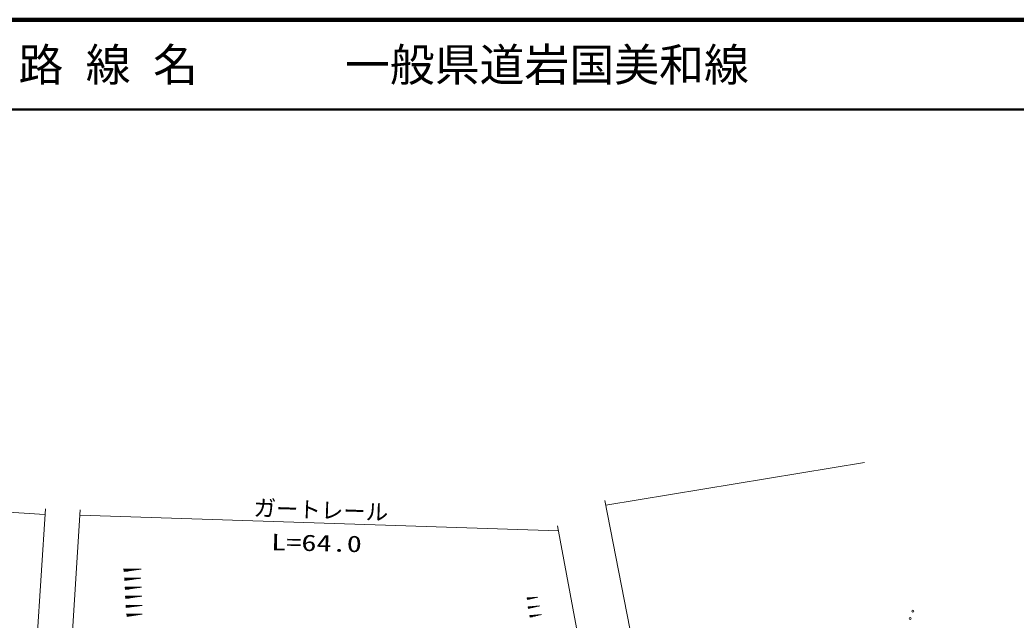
# Model space of a CAD drawing. Units: millimetres, scale not verified. Extents: x 34860 to 694227, y -100713 to 259287.
# Drawn here: x 194772 to 305718, y 192403 to 259287 of the extents above; entities that cross this region are included whole.
import ezdxf
from ezdxf.enums import TextEntityAlignment as Align

# ---------------------------------------------------------------- set-up
doc = ezdxf.new("R2010")
doc.units = ezdxf.units.MM
doc.header["$LTSCALE"] = 1000
for name, color, linetype, lineweight in [('M-TTL', 2, 'Continuous', 140), ('M-TTL-LINE', 7, 'Continuous', 50), ('S-BGD', 7, 'Continuous', 13), ('S-BGD-HTXT', 6, 'Continuous', 13)]:
    doc.layers.add(name, color=color, linetype=linetype, lineweight=lineweight)
doc.layers.add('M-TTL-TXT', color=7, linetype='Continuous')
doc.styles.add('ＭＳ ゴシック', font='')
doc.styles.get('ＭＳ ゴシック').set_extended_font_data('MS Gothic')

# ---------------------------------------------------------------- blocks, each defined once
blk = doc.blocks.new('BUHIN50')
at = {"color": 7, "linetype": 'Continuous', "lineweight": 13}
blk.add_circle((0, 0), 99.5, dxfattribs=at)
blk = doc.blocks.new('BUHIN165')
at = {"color": 7, "linetype": 'Continuous', "lineweight": 13}
for p, q in [((-381, 17), (-631, -21)), ((-627, -50), (-84, 33)), ((221, 60), (-624, -69)), ((-620, -95), (517, 79)), ((229, 9), (-616, -120)), ((-612, -146), (-69, -63)), ((-358, -134), (-608, -172))]:
    blk.add_line(p, q, dxfattribs=at)
blk.add_lwpolyline([(-627, -198), (643, 98), (-658, 1)], close=True, dxfattribs=at)
blk = doc.blocks.new('BUHIN183')
at = {"color": 7, "linetype": 'Continuous', "lineweight": 13}
for p, q in [((-494, 64), (-825, 41)), ((-822, 3), (-106, 52)), ((294, 54), (-821, -23)), ((-818, -56), (683, 47)), ((299, -13), (-816, -90)), ((-814, -124), (-97, -75)), ((-481, -135), (-811, -158))]:
    blk.add_line(p, q, dxfattribs=at)
blk.add_lwpolyline([(-839, -190), (848, 58), (-857, 73)], close=True, dxfattribs=at)
blk = doc.blocks.new('BUHIN184')
at = {"color": 7, "linetype": 'Continuous', "lineweight": 13}
for p, q in [((-523, 72), (-873, 50)), ((-871, 10), (-112, 56)), ((312, 55), (-869, -17)), ((-867, -53), (723, 44)), ((317, -17), (-865, -89)), ((-862, -125), (-103, -78)), ((-510, -139), (-860, -161))]:
    blk.add_line(p, q, dxfattribs=at)
blk.add_lwpolyline([(-890, -194), (898, 55), (-907, 84)], close=True, dxfattribs=at)

msp = doc.modelspace()

# ---------------------------------------------------------------- linework, layer by layer
at = {"layer": 'M-TTL'}
msp.add_line((694227, 259287), (54227, 259287), dxfattribs=at)
at = {"layer": 'M-TTL-LINE'}
msp.add_line((54227, 249287), (694227, 249287), dxfattribs=at)
at = {"layer": 'S-BGD'}
for p, q in [((206759, 198096), (206389, 198073)), ((206392, 198030), (207193, 198079)), ((207641, 198078), (206394, 198002)), ((206396, 197964), (208074, 198067)), ((207645, 198002), (206398, 197926)), ((206401, 197888), (207202, 197937)), ((206773, 197873), (206403, 197850)), ((251516, 194883), (251285, 194848)), ((251289, 194821), (251790, 194898)), ((252072, 194922), (251292, 194803)), ((251295, 194780), (252345, 194940)), ((252079, 194875), (251299, 194756)), ((251303, 194732), (251804, 194809)), ((251538, 194744), (251306, 194708))]:
    msp.add_line(p, q, dxfattribs=at)
for points in [[(206372, 197815), (208259, 198078), (206354, 198109)], [(251289, 194685), (252461, 194958), (251261, 194868)]]:
    msp.add_lwpolyline(points, close=True, dxfattribs=at)
at = {"layer": 'S-BGD-HTXT'}
for p, q in [((260011, 205195), (288851, 209958)), ((170227, 205805), (197563, 204173)), ((266179, 173679), (259908, 205721)), ((194985, 163698), (197602, 204784)), ((198851, 163132), (201493, 204703)), ((201455, 204101), (254747, 202343)), ((254642, 202903), (260788, 169947))]:
    msp.add_line(p, q, dxfattribs=at)

# ---------------------------------------------------------------- block references
at = {"layer": 'S-BGD'}
for name, p in [('BUHIN184', (207358, 197012)), ('BUHIN184', (207405, 196004)), ('BUHIN184', (207452, 194997)), ('BUHIN184', (207499, 193989)), ('BUHIN183', (207547, 193011)), ('BUHIN165', (252042, 193890)), ('BUHIN50', (294215, 193393)), ('BUHIN165', (252215, 192913)), ('BUHIN50', (293924, 192585))]:
    msp.add_blockref(name, p, dxfattribs=at)

# ---------------------------------------------------------------- texts
at = {"layer": 'M-TTL-TXT', "style": 'ＭＳ ゴシック'}
for s, p in [('路 線 名', (194606, 254287)), ('一般県道岩国美和線', (230961, 254287))]:
    msp.add_text(s, height=3666, dxfattribs=at).set_placement(p, align=Align.MIDDLE_LEFT)
at = {"layer": 'S-BGD-HTXT', "style": 'ＭＳ ゴシック'}
msp.add_text('ガートレール', height=1833, rotation=358, dxfattribs=at).set_placement((220744, 203469), align=Align.BOTTOM_LEFT)
at = {"layer": 'S-BGD-HTXT', "style": 'ＭＳ ゴシック', "width": 1.35}
msp.add_text('L=64.0', height=1833, rotation=358.7, dxfattribs=at).set_placement((222725, 199644), align=Align.BOTTOM_LEFT)

doc.saveas('drawing.dxf')
